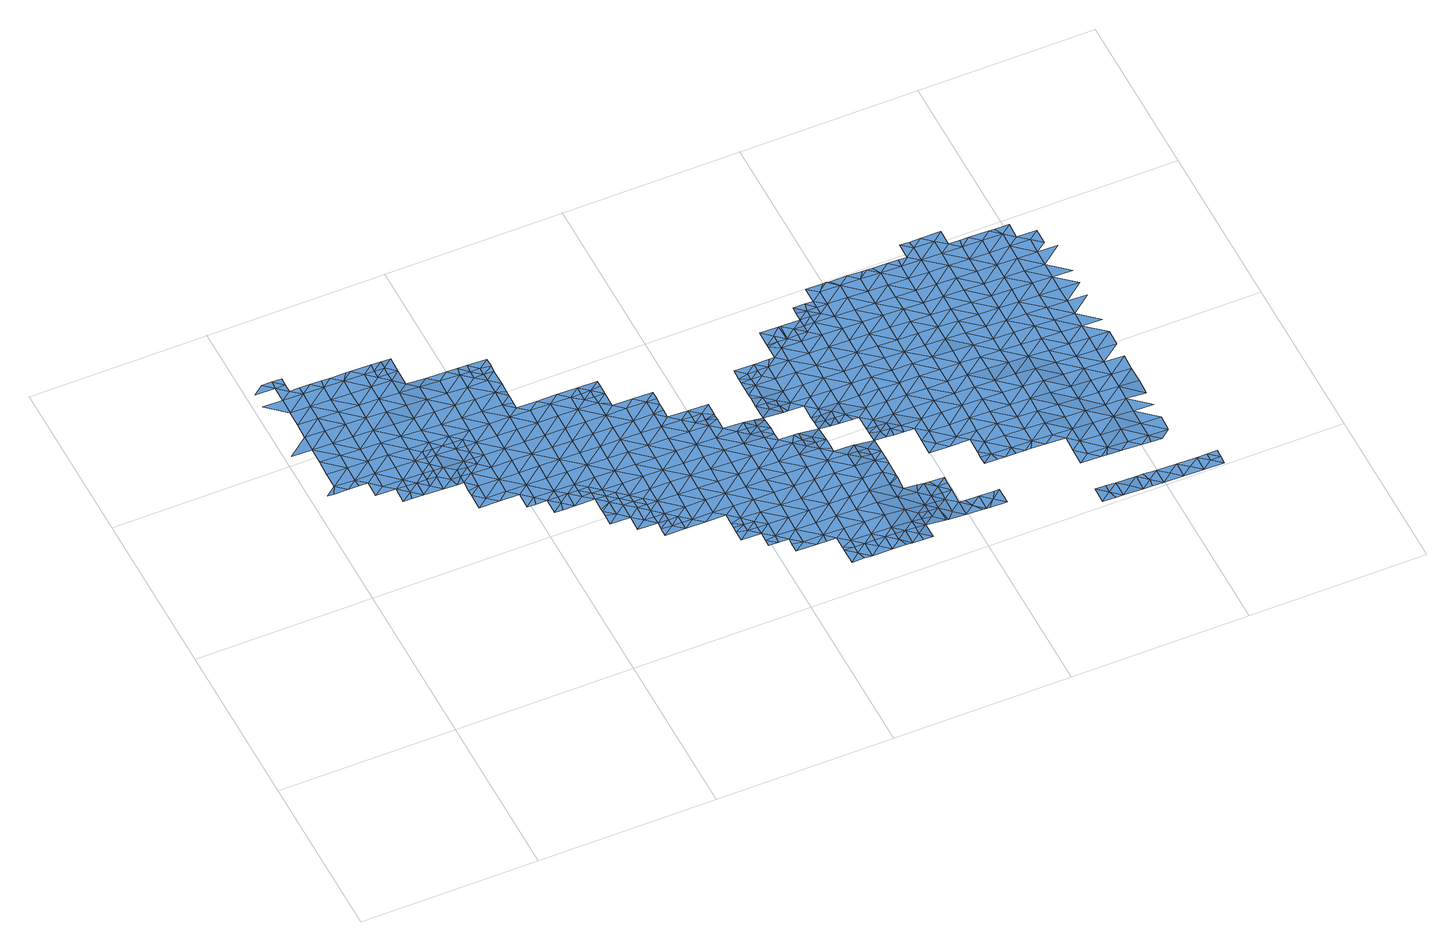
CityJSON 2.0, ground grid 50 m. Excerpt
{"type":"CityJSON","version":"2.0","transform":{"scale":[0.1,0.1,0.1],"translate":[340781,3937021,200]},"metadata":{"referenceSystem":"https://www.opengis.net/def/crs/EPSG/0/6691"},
"CityObjects":{
"waterbody1":{"type":"WaterBody","attributes":{"name":"5","class":"1140","function":"1","WaterBodyRiverFloodingRiskAttribute.description":"3","WaterBodyRiverFloodingRiskAttribute.rankOrg":"2","WaterBodyRiverFloodingRiskAttribute.adminType":"2","WaterBodyRiverFloodingRiskAttribute.scale":"L2"},"geometry":[{"type":"MultiSurface","lod":"1","boundaries":[[[0,1,2]],[[0,2,3]],[[0,4,5]],[[0,3,6]],[[7,8,9]],[[5,4,10]],[[11,6,3]],[[0,6,4]],[[10,12,9]],[[11,13,6]],[[10,4,12]],[[9,14,7]],[[15,16,17]],[[6,18,4]],[[9,12,19]],[[7,20,21]],[[13,22,23]],[[18,12,4]],[[6,13,24]],[[9,19,14]],[[25,26,27]],[[21,28,17]],[[23,22,29]],[[13,23,24]],[[18,6,24]],[[20,28,21]],[[7,14,20]],[[30,15,17]],[[31,25,27]],[[32,24,23]],[[19,12,33]],[[15,34,27]],[[28,30,17]],[[33,12,18]],[[32,23,29]],[[27,35,31]],[[34,35,27]],[[36,20,14]],[[15,30,34]],[[37,19,33]],[[32,38,24]],[[24,39,18]],[[14,19,36]],[[32,29,40]],[[41,31,35]],[[42,28,20]],[[43,33,18]],[[19,37,36]],[[44,34,30]],[[40,45,32]],[[39,24,38]],[[20,36,42]],[[42,46,28]],[[28,47,30]],[[48,44,30]],[[43,49,33]],[[46,47,28]],[[18,39,43]],[[32,50,38]],[[37,33,49]],[[37,51,36]],[[47,48,30]],[[52,50,32]],[[32,45,52]],[[51,42,36]],[[38,50,39]],[[45,53,52]],[[51,37,49]],[[54,46,42]],[[39,55,43]],[[50,55,39]],[[56,48,47]],[[53,57,52]],[[58,49,43]],[[59,47,46]],[[55,58,43]],[[42,51,54]],[[57,60,52]],[[52,60,50]],[[53,61,57]],[[62,59,46]],[[62,46,54]],[[56,47,63]],[[58,64,49]],[[49,65,51]],[[59,63,47]],[[66,67,50]],[[50,60,66]],[[64,65,49]],[[55,50,67]],[[68,69,70]],[[54,51,71]],[[59,72,63]],[[69,73,74]],[[58,55,75]],[[68,73,69]],[[55,67,75]],[[71,51,65]],[[74,73,76]],[[77,75,67]],[[62,78,59]],[[75,79,58]],[[58,80,64]],[[68,70,81]],[[62,54,78]],[[82,72,59]],[[79,80,58]],[[78,54,71]],[[64,80,65]],[[83,76,73]],[[84,76,83]],[[77,85,75]],[[86,84,87]],[[87,84,83]],[[80,88,65]],[[82,59,89]],[[59,78,89]],[[68,81,90]],[[91,79,75]],[[71,65,88]],[[73,68,92]],[[93,87,83]],[[94,78,71]],[[83,73,92]],[[68,90,92]],[[78,95,89]],[[75,85,91]],[[96,94,71]],[[97,93,83]],[[98,82,89]],[[81,99,90]],[[100,80,79]],[[71,88,96]],[[91,85,101]],[[95,102,89]],[[103,100,79]],[[102,98,89]],[[78,94,95]],[[103,79,91]],[[83,92,97]],[[80,104,88]],[[101,105,91]],[[106,107,108]],[[97,109,93]],[[110,109,111]],[[99,108,107]],[[110,93,109]],[[112,95,94]],[[92,90,113]],[[90,99,113]],[[114,97,92]],[[105,115,91]],[[96,88,104]],[[91,115,103]],[[80,100,104]],[[113,99,107]],[[94,96,116]],[[117,107,106]],[[118,119,105]],[[118,111,119]],[[120,112,94]],[[111,109,119]],[[121,114,92]],[[121,92,113]],[[119,115,105]],[[122,96,104]],[[116,96,122]],[[103,123,100]],[[94,116,120]],[[124,119,109]],[[125,123,103]],[[125,103,115]],[[100,123,104]],[[109,97,124]],[[113,107,126]],[[122,127,116]],[[107,117,126]],[[128,121,113]],[[129,122,104]],[[97,114,124]],[[130,115,119]],[[126,131,113]],[[124,132,119]],[[123,129,104]],[[117,133,126]],[[131,128,113]],[[134,114,121]],[[133,135,126]],[[125,115,130]],[[119,132,130]],[[127,122,136]],[[125,137,123]],[[122,129,136]],[[134,121,128]],[[124,114,134]],[[138,131,126]],[[139,137,125]],[[140,126,135]],[[139,125,130]],[[141,129,123]],[[142,143,124]],[[144,128,131]],[[142,124,134]],[[145,127,136]],[[132,124,143]],[[140,135,146]],[[138,126,140]],[[123,137,141]],[[130,132,147]],[[136,129,148]],[[146,149,140]],[[134,128,144]],[[139,130,147]],[[131,138,144]],[[148,129,141]],[[132,143,147]],[[144,150,134]],[[145,136,148]],[[151,152,153]],[[154,138,140]],[[155,156,139]],[[157,143,142]],[[152,158,149]],[[155,139,147]],[[137,156,141]],[[142,134,159]],[[137,139,156]],[[160,148,141]],[[154,144,138]],[[152,151,158]],[[140,149,161]],[[145,148,162]],[[159,157,142]],[[134,150,159]],[[163,160,141]],[[164,162,148]],[[149,158,161]],[[156,163,141]],[[151,165,158]],[[154,140,161]],[[160,164,148]],[[147,143,157]],[[155,147,166]],[[167,166,147]],[[168,169,170]],[[165,171,158]],[[162,164,172]],[[155,166,173]],[[170,174,165]],[[167,147,157]],[[156,155,175]],[[144,154,176]],[[150,144,177]],[[175,155,173]],[[178,160,163]],[[171,179,158]],[[170,169,174]],[[174,171,165]],[[180,156,175]],[[144,176,177]],[[161,158,179]],[[163,156,181]],[[181,156,180]],[[159,150,182]],[[159,183,157]],[[169,184,174]],[[154,161,179]],[[182,183,159]],[[185,176,154]],[[186,187,188]],[[150,177,182]],[[186,189,187]],[[190,167,157]],[[191,163,181]],[[178,163,191]],[[189,192,187]],[[166,167,193]],[[184,194,174]],[[195,185,154]],[[195,154,179]],[[196,197,184]],[[196,188,197]],[[188,187,197]],[[192,198,187]],[[197,194,184]],[[190,157,183]],[[171,174,199]],[[177,176,200]],[[193,167,190]],[[179,171,199]],[[200,176,185]],[[174,194,199]],[[201,202,203]],[[204,183,182]],[[179,205,195]],[[182,177,206]],[[198,201,203]],[[197,187,207]],[[187,198,207]],[[206,204,182]],[[204,190,183]],[[208,179,199]],[[209,193,190]],[[202,210,203]],[[177,200,206]],[[197,211,194]],[[195,212,185]],[[198,203,207]],[[205,212,195]],[[213,197,207]],[[214,199,194]],[[179,208,205]],[[185,215,200]],[[204,216,190]],[[211,197,213]],[[211,214,194]],[[217,207,203]],[[212,215,185]],[[218,206,200]],[[209,190,216]],[[203,210,219]],[[208,199,214]],[[207,217,213]],[[208,220,205]],[[217,203,219]],[[216,221,209]],[[218,200,215]],[[222,211,213]],[[204,206,218]],[[220,208,214]],[[210,223,219]],[[216,204,224]],[[220,225,205]],[[218,226,204]],[[227,222,213]],[[222,214,211]],[[212,205,225]],[[227,213,217]],[[228,221,216]],[[228,216,224]],[[224,204,226]],[[229,230,231]],[[232,233,212]],[[233,218,215]],[[234,219,223]],[[222,235,214]],[[214,236,220]],[[212,225,232]],[[223,231,237]],[[215,212,233]],[[237,231,230]],[[238,224,226]],[[239,226,218]],[[235,236,214]],[[236,225,220]],[[217,219,240]],[[234,223,237]],[[241,239,218]],[[242,243,244]],[[233,241,218]],[[245,238,226]],[[230,246,237]],[[240,219,234]],[[227,217,240]],[[247,245,226]],[[247,226,239]],[[244,248,249]],[[243,248,244]],[[250,232,225]],[[222,227,251]],[[248,252,249]],[[252,246,253]],[[254,235,222]],[[255,225,236]],[[253,249,252]],[[227,240,251]],[[256,248,243]],[[257,258,237]],[[258,240,234]],[[241,259,239]],[[237,246,257]],[[234,237,258]],[[225,255,250]],[[222,251,260]],[[246,252,257]],[[233,232,261]],[[233,262,241]],[[263,251,240]],[[264,248,256]],[[265,266,256]],[[222,260,254]],[[248,267,252]],[[265,268,266]],[[258,269,240]],[[232,250,261]],[[270,266,268]],[[236,235,271]],[[264,267,248]],[[267,257,252]],[[255,236,271]],[[272,250,255]],[[241,262,259]],[[235,254,271]],[[264,256,266]],[[233,261,262]],[[273,261,250]],[[263,240,269]],[[260,251,263]],[[257,274,258]],[[275,254,260]],[[276,273,250]],[[255,271,272]],[[270,277,266]],[[278,269,258]],[[274,257,267]],[[279,280,261]],[[279,261,273]],[[281,260,263]],[[282,259,262]],[[276,250,272]],[[262,261,280]],[[264,266,277]],[[275,260,281]],[[283,277,270]],[[271,254,275]],[[284,282,262]],[[258,274,278]],[[262,280,284]],[[278,285,269]],[[269,286,263]],[[271,287,272]],[[288,289,264]],[[276,290,273]],[[288,264,277]],[[272,291,276]],[[267,289,274]],[[267,264,289]],[[271,275,292]],[[291,293,276]],[[277,283,294]],[[293,290,276]],[[287,271,292]],[[295,278,274]],[[272,287,291]],[[269,285,286]],[[281,296,275]],[[281,263,296]],[[297,298,299]],[[300,288,277]],[[301,292,275]],[[302,274,289]],[[303,277,294]],[[263,286,296]],[[294,297,304]],[[305,291,287]],[[297,299,304]],[[285,278,295]],[[304,303,294]],[[306,289,288]],[[274,302,295]],[[287,292,307]],[[308,307,292]],[[275,296,301]],[[299,309,304]],[[300,277,303]],[[287,310,305]],[[286,285,311]],[[289,306,302]],[[308,292,301]],[[287,307,310]],[[285,295,311]],[[286,312,296]],[[306,288,300]],[[305,310,313]],[[314,312,286]],[[315,304,309]],[[304,316,303]],[[296,312,301]],[[302,317,295]],[[286,311,314]],[[315,316,304]],[[318,308,301]],[[316,300,303]],[[319,311,295]],[[302,306,320]],[[321,318,301]],[[315,309,322]],[[307,308,323]],[[317,319,295]],[[319,314,311]],[[324,323,308]],[[325,306,300]],[[324,308,318]],[[302,320,317]],[[321,301,312]],[[322,326,315]],[[327,300,316]],[[328,320,306]],[[329,312,314]],[[330,318,321]],[[325,300,327]],[[326,331,315]],[[332,314,319]],[[315,333,316]],[[321,312,334]],[[320,335,317]],[[321,336,330]],[[312,329,334]],[[337,331,326]],[[336,321,334]],[[306,325,328]],[[336,338,330]],[[314,332,329]],[[327,316,333]],[[335,320,328]],[[339,332,319]],[[315,331,333]],[[340,325,327]],[[319,317,339]],[[341,329,332]],[[337,342,331]],[[317,335,339]],[[334,329,343]],[[327,333,344]],[[325,345,328]],[[346,341,332]],[[339,346,332]],[[341,347,329]],[[347,343,329]],[[340,345,325]],[[327,344,340]],[[348,344,333]],[[331,342,349]],[[335,328,345]],[[350,339,335]],[[343,347,351]],[[352,349,342]],[[333,331,348]],[[353,341,346]],[[331,349,348]],[[344,354,340]],[[346,339,355]],[[348,354,344]],[[335,345,350]],[[350,356,339]],[[357,353,346]],[[352,358,349]],[[359,346,355]],[[357,346,359]],[[354,360,340]],[[355,339,356]],[[361,349,358]],[[360,362,340]],[[348,349,363]],[[363,349,361]],[[345,340,362]],[[345,364,350]],[[365,356,350]],[[366,354,348]],[[367,355,356]],[[364,365,350]],[[368,360,354]],[[369,367,356]],[[348,363,366]],[[356,365,369]],[[345,362,364]],[[370,368,354]],[[366,363,371]],[[372,373,360]],[[372,360,368]],[[370,354,366]],[[362,360,373]],[[374,365,364]],[[375,364,362]],[[371,376,366]],[[375,362,373]],[[370,377,368]],[[378,370,366]],[[379,374,364]],[[380,378,366]],[[366,376,380]],[[381,364,375]],[[364,381,379]],[[382,370,378]],[[377,370,382]],[[378,383,382]],[[383,378,384]],[[385,382,383]],[[386,385,383]],[[383,384,387]],[[387,388,383]],[[388,386,383]]]}]},
"waterbody2":{"type":"WaterBody","attributes":{"name":"5","class":"1140","function":"1","WaterBodyRiverFloodingRiskAttribute.description":"3","WaterBodyRiverFloodingRiskAttribute.rankOrg":"1","WaterBodyRiverFloodingRiskAttribute.adminType":"2","WaterBodyRiverFloodingRiskAttribute.scale":"L2"},"geometry":[{"type":"MultiSurface","lod":"1","boundaries":[[[40,389,45]],[[40,29,389]],[[53,390,61]],[[61,391,392]],[[393,394,392]],[[77,66,394]],[[29,395,389]],[[67,66,77]],[[101,85,396]],[[393,110,111]],[[397,391,61]],[[85,394,396]],[[77,394,85]],[[398,397,390]],[[399,398,389]],[[395,399,389]],[[393,86,87]],[[61,390,397]],[[389,398,45]],[[66,60,394]],[[60,392,394]],[[394,393,396]],[[84,86,391]],[[57,392,60]],[[57,61,392]],[[53,45,390]],[[400,391,397]],[[392,86,393]],[[392,391,86]],[[84,391,400]],[[76,84,400]],[[87,93,393]],[[398,390,45]],[[93,110,393]],[[396,105,101]],[[396,118,105]],[[118,396,111]],[[111,396,393]]]}]},
"waterbody3":{"type":"WaterBody","attributes":{"name":"5","class":"1140","function":"1","WaterBodyRiverFloodingRiskAttribute.description":"3","WaterBodyRiverFloodingRiskAttribute.rankOrg":"3","WaterBodyRiverFloodingRiskAttribute.adminType":"2","WaterBodyRiverFloodingRiskAttribute.scale":"L2"},"geometry":[{"type":"MultiSurface","lod":"1","boundaries":[[[401,102,402]],[[112,120,402]],[[112,402,95]],[[402,120,403]],[[102,95,402]],[[98,102,401]],[[401,402,403]]]}]},
"waterbody4":{"type":"WaterBody","attributes":{"name":"5","class":"1140","function":"1","WaterBodyRiverFloodingRiskAttribute.description":"3","WaterBodyRiverFloodingRiskAttribute.rankOrg":"1","WaterBodyRiverFloodingRiskAttribute.adminType":"2","WaterBodyRiverFloodingRiskAttribute.scale":"L2"},"geometry":[{"type":"MultiSurface","lod":"1","boundaries":[[[153,152,404]],[[405,406,407]],[[146,135,404]],[[408,407,406]],[[117,408,406]],[[133,117,406]],[[135,405,404]],[[405,135,406]],[[135,133,406]],[[152,149,146]],[[152,146,404]],[[153,404,405]]]}]},
"waterbody5":{"type":"WaterBody","attributes":{"name":"5","class":"1140","function":"1","WaterBodyRiverFloodingRiskAttribute.description":"3","WaterBodyRiverFloodingRiskAttribute.rankOrg":"1","WaterBodyRiverFloodingRiskAttribute.adminType":"2","WaterBodyRiverFloodingRiskAttribute.scale":"L2"},"geometry":[{"type":"MultiSurface","lod":"1","boundaries":[[[409,153,410]],[[409,410,411]],[[412,188,413]],[[188,412,186]],[[189,186,412]],[[414,189,412]],[[415,168,409]],[[415,409,411]],[[416,415,411]],[[417,415,416]],[[417,418,415]],[[418,413,168]],[[169,168,413]],[[196,184,169]],[[413,188,196]],[[418,414,412]],[[418,412,413]],[[196,169,413]],[[170,165,151]],[[168,170,409]],[[418,168,415]],[[170,151,409]],[[151,153,409]]]}]},
"waterbody6":{"type":"WaterBody","attributes":{"name":"5","class":"1140","function":"1","WaterBodyRiverFloodingRiskAttribute.description":"3","WaterBodyRiverFloodingRiskAttribute.rankOrg":"3","WaterBodyRiverFloodingRiskAttribute.adminType":"2","WaterBodyRiverFloodingRiskAttribute.scale":"L2"},"geometry":[{"type":"MultiSurface","lod":"1","boundaries":[[[419,172,420]],[[178,164,160]],[[178,421,420]],[[421,178,191]],[[164,178,420]],[[419,420,421]],[[172,164,420]]]}]},
"waterbody7":{"type":"WaterBody","attributes":{"name":"5","class":"1140","function":"1","WaterBodyRiverFloodingRiskAttribute.description":"3","WaterBodyRiverFloodingRiskAttribute.rankOrg":"1","WaterBodyRiverFloodingRiskAttribute.adminType":"2","WaterBodyRiverFloodingRiskAttribute.scale":"L2"},"geometry":[{"type":"MultiSurface","lod":"1","boundaries":[[[422,202,423]],[[423,424,422]],[[192,424,423]],[[189,424,192]],[[202,201,423]],[[201,198,423]],[[192,423,198]]]}]},
"waterbody8":{"type":"WaterBody","attributes":{"name":"5","class":"1140","function":"1","WaterBodyRiverFloodingRiskAttribute.description":"3","WaterBodyRiverFloodingRiskAttribute.rankOrg":"1","WaterBodyRiverFloodingRiskAttribute.adminType":"2","WaterBodyRiverFloodingRiskAttribute.scale":"L2"},"geometry":[{"type":"MultiSurface","lod":"1","boundaries":[[[246,230,425]],[[426,230,229]],[[230,426,425]],[[427,425,426]],[[249,425,427]],[[425,249,253]],[[425,253,246]]]}]},
"waterbody9":{"type":"WaterBody","attributes":{"name":"5","class":"1140","function":"1","WaterBodyRiverFloodingRiskAttribute.description":"3","WaterBodyRiverFloodingRiskAttribute.rankOrg":"3","WaterBodyRiverFloodingRiskAttribute.adminType":"2","WaterBodyRiverFloodingRiskAttribute.scale":"L2"},"geometry":[{"type":"MultiSurface","lod":"1","boundaries":[[[228,428,221]],[[228,224,428]],[[428,429,221]],[[430,429,428]],[[245,430,428]],[[238,245,428]],[[428,224,238]]]}]},
"waterbody10":{"type":"WaterBody","attributes":{"name":"5","class":"1140","function":"1","WaterBodyRiverFloodingRiskAttribute.description":"3","WaterBodyRiverFloodingRiskAttribute.rankOrg":"3","WaterBodyRiverFloodingRiskAttribute.adminType":"2","WaterBodyRiverFloodingRiskAttribute.scale":"L2"},"geometry":[{"type":"MultiSurface","lod":"1","boundaries":[[[290,431,432]],[[431,290,293]],[[291,431,293]],[[433,305,313]],[[305,431,291]],[[305,433,431]],[[432,431,433]]]}]},
"waterbody11":{"type":"WaterBody","attributes":{"name":"5","class":"1140","function":"1","WaterBodyRiverFloodingRiskAttribute.description":"3","WaterBodyRiverFloodingRiskAttribute.rankOrg":"1","WaterBodyRiverFloodingRiskAttribute.adminType":"2","WaterBodyRiverFloodingRiskAttribute.scale":"L2"},"geometry":[{"type":"MultiSurface","lod":"1","boundaries":[[[434,435,436]],[[434,437,435]],[[438,439,440]],[[439,438,441]],[[442,443,444]],[[444,358,442]],[[358,352,442]],[[443,442,441]],[[441,342,439]],[[439,326,440]],[[437,309,435]],[[298,436,435]],[[445,326,322]],[[322,309,445]],[[309,437,445]],[[440,445,437]],[[440,326,445]],[[337,439,342]],[[337,326,439]],[[309,299,435]],[[299,298,435]],[[352,342,442]],[[442,342,441]]]}]},
"waterbody12":{"type":"WaterBody","attributes":{"name":"5","class":"1140","function":"1","WaterBodyRiverFloodingRiskAttribute.description":"3","WaterBodyRiverFloodingRiskAttribute.rankOrg":"3","WaterBodyRiverFloodingRiskAttribute.adminType":"2","WaterBodyRiverFloodingRiskAttribute.scale":"L2"},"geometry":[{"type":"MultiSurface","lod":"1","boundaries":[[[446,323,324]],[[324,318,446]],[[446,318,330]],[[330,338,446]],[[447,448,449]],[[447,449,446]],[[449,323,446]],[[338,447,446]]]}]},
"waterbody13":{"type":"WaterBody","attributes":{"name":"5","class":"1140","function":"1","WaterBodyRiverFloodingRiskAttribute.description":"3","WaterBodyRiverFloodingRiskAttribute.rankOrg":"2","WaterBodyRiverFloodingRiskAttribute.adminType":"2","WaterBodyRiverFloodingRiskAttribute.scale":"L2"},"geometry":[{"type":"MultiSurface","lod":"1","boundaries":[[[450,451,452]],[[453,450,452]],[[451,450,454]],[[454,455,456]],[[454,450,455]],[[457,456,455]],[[453,458,450]],[[459,460,461]],[[462,457,455]],[[463,455,450]],[[463,450,458]],[[464,462,455]],[[460,459,465]],[[458,460,465]],[[463,458,465]],[[459,466,465]],[[467,455,463]],[[464,455,467]],[[468,469,464]],[[470,471,466]],[[472,465,466]],[[469,468,473]],[[468,464,467]],[[470,474,471]],[[475,467,463]],[[463,465,476]],[[472,466,471]],[[474,477,471]],[[476,475,463]],[[473,468,478]],[[465,472,476]],[[479,468,467]],[[480,481,477]],[[482,481,483]],[[478,468,484]],[[480,483,481]],[[471,477,485]],[[467,475,479]],[[472,471,486]],[[484,468,479]],[[472,487,476]],[[477,481,485]],[[482,488,481]],[[471,485,486]],[[489,490,484]],[[489,484,479]],[[488,491,481]],[[475,476,487]],[[481,491,485]],[[492,493,494]],[[494,493,488]],[[472,486,487]],[[475,495,479]],[[496,490,497]],[[497,490,489]],[[498,489,479]],[[495,475,487]],[[491,499,485]],[[485,500,486]],[[488,493,491]],[[489,501,497]],[[492,502,493]],[[498,479,495]],[[503,504,505]],[[487,486,500]],[[506,491,493]],[[489,507,501]],[[485,499,500]],[[487,508,495]],[[509,493,502]],[[489,498,507]],[[502,504,510]],[[504,503,510]],[[508,487,500]],[[509,502,510]],[[508,511,495]],[[495,512,498]],[[513,501,507]],[[503,514,510]],[[506,493,509]],[[515,507,498]],[[499,491,516]],[[517,518,519]],[[507,520,513]],[[521,509,510]],[[512,495,511]],[[512,515,498]],[[491,506,516]],[[518,522,519]],[[521,510,514]],[[500,499,523]],[[514,517,524]],[[515,520,507]],[[517,519,524]],[[523,499,516]],[[525,511,508]],[[521,526,509]],[[509,527,506]],[[521,514,524]],[[508,500,528]],[[525,512,511]],[[529,519,522]],[[500,523,528]],[[515,530,520]],[[506,531,516]],[[524,519,529]],[[532,520,530]],[[532,533,534]],[[527,531,506]],[[535,521,524]],[[509,526,527]],[[508,528,525]],[[533,532,530]],[[536,535,524]],[[523,516,531]],[[537,526,521]],[[522,538,529]],[[524,529,536]],[[531,539,523]],[[512,525,540]],[[515,512,541]],[[535,537,521]],[[528,523,539]],[[541,512,540]],[[526,537,527]],[[542,543,544]],[[530,515,541]],[[545,543,546]],[[545,544,543]],[[528,547,525]],[[533,530,548]],[[541,549,530]],[[550,538,546]],[[538,551,529]],[[552,536,529]],[[530,549,548]],[[550,546,543]],[[537,553,527]],[[527,554,531]],[[528,539,547]],[[547,555,525]],[[525,556,540]],[[551,552,529]],[[557,543,542]],[[553,554,527]],[[550,551,538]],[[555,556,525]],[[536,558,535]],[[531,559,539]],[[560,550,543]],[[558,537,535]],[[561,548,562]],[[548,549,562]],[[563,561,562]],[[564,565,563]],[[541,566,549]],[[539,567,547]],[[541,540,566]],[[543,557,560]],[[568,553,537]],[[564,563,562]],[[559,531,554]],[[559,567,539]],[[536,552,558]],[[569,560,557]],[[550,570,551]],[[547,567,555]],[[558,568,537]],[[540,556,566]],[[566,571,549]],[[572,570,550]],[[549,573,562]],[[564,574,565]],[[572,550,560]],[[555,575,556]],[[576,564,562]],[[567,575,555]],[[569,577,560]],[[552,551,570]],[[554,553,578]],[[579,558,552]],[[573,549,571]],[[580,566,556]],[[553,568,578]],[[575,581,556]],[[582,572,560]],[[576,583,564]],[[574,564,583]],[[584,579,552]],[[559,554,585]],[[586,567,559]],[[582,560,577]],[[580,571,566]],[[585,554,578]],[[552,570,584]],[[558,587,568]],[[562,573,576]],[[588,570,572]],[[589,582,577]],[[583,576,590]],[[556,581,580]],[[568,591,578]],[[559,585,586]],[[580,592,571]],[[593,584,570]],[[587,558,579]],[[572,582,588]],[[573,571,592]],[[588,593,570]],[[594,576,573]],[[595,567,586]],[[589,596,582]],[[575,567,597]],[[575,598,581]],[[599,579,584]],[[600,586,585]],[[590,576,601]],[[568,587,591]],[[593,599,584]],[[567,595,597]],[[585,578,600]],[[581,602,580]],[[573,592,594]],[[596,603,582]],[[604,587,579]],[[578,591,600]],[[575,597,598]],[[605,576,594]],[[586,606,595]],[[601,576,605]],[[607,591,587]],[[604,579,599]],[[602,581,598]],[[592,580,602]],[[588,582,608]],[[588,609,593]],[[610,597,595]],[[586,600,611]],[[612,603,596]],[[602,613,592]],[[605,614,601]],[[592,615,594]],[[582,603,608]],[[606,586,611]],[[607,587,604]],[[607,616,591]],[[591,617,600]],[[609,588,608]],[[594,618,605]],[[610,595,606]],[[598,597,610]],[[619,602,598]],[[599,593,620]],[[599,621,604]],[[622,623,624]],[[592,613,615]],[[600,625,611]],[[614,605,626]],[[612,627,603]],[[621,607,604]],[[624,628,622]],[[617,591,616]],[[617,625,600]],[[593,609,620]],[[611,625,606]],[[619,598,610]],[[612,622,628]],[[624,623,629]],[[602,630,613]],[[594,615,618]],[[619,630,602]],[[608,603,627]],[[626,605,618]],[[599,620,621]],[[631,616,607]],[[627,632,608]],[[633,615,613]],[[621,634,607]],[[626,618,635]],[[612,628,627]],[[625,636,606]],[[630,633,613]],[[609,608,632]],[[637,620,609]],[[624,638,628]],[[634,631,607]],[[638,624,629]],[[616,631,617]],[[615,639,618]],[[610,606,640]],[[641,638,629]],[[637,609,632]],[[640,606,636]],[[628,642,627]],[[635,618,643]],[[637,644,620]],[[645,630,619]],[[631,646,617]],[[619,610,647]],[[648,642,628]],[[615,633,639]],[[625,617,646]],[[649,636,625]],[[647,610,640]],[[628,638,648]],[[621,620,650]],[[621,651,634]],[[646,649,625]],[[652,618,639]],[[643,618,652]],[[630,653,633]],[[638,641,654]],[[650,620,644]],[[632,655,637]],[[645,619,647]],[[645,653,630]],[[632,627,655]],[[634,656,631]],[[633,657,639]],[[627,642,655]],[[643,652,658]],[[640,636,659]],[[621,650,651]],[[638,660,648]],[[631,656,646]],[[636,649,659]],[[661,660,638]],[[638,654,661]],[[644,637,662]],[[639,663,652]],[[664,650,644]],[[656,634,651]],[[665,642,648]],[[662,637,655]],[[647,640,666]],[[667,645,647]],[[657,633,653]],[[668,649,646]],[[662,664,644]],[[658,652,669]],[[640,659,666]],[[666,667,647]],[[660,665,648]],[[654,670,661]],[[646,656,671]],[[639,657,663]],[[655,642,665]],[[669,652,663]],[[645,672,653]],[[651,650,673]],[[668,674,649]],[[675,672,645]],[[646,671,668]],[[676,666,659]],[[650,664,673]],[[673,677,651]],[[659,649,674]],[[645,667,675]],[[670,678,661]],[[662,655,679]],[[656,651,677]],[[679,655,665]],[[680,669,663]],[[681,664,662]],[[682,669,680]],[[683,671,656]],[[680,684,682]],[[660,661,678]],[[657,653,685]],[[686,681,662]],[[687,678,670]],[[660,688,665]],[[686,662,679]],[[667,666,676]],[[689,656,677]],[[663,657,685]],[[659,674,676]],[[664,690,673]],[[667,691,675]],[[653,672,685]],[[671,692,668]],[[690,677,673]],[[693,679,665]],[[660,678,688]],[[688,694,665]],[[656,689,683]],[[691,667,676]],[[684,680,695]],[[675,696,672]],[[687,697,678]],[[698,663,685]],[[680,663,699]],[[692,671,683]],[[700,686,679]],[[674,668,692]],[[664,681,690]],[[699,663,698]],[[701,676,674]],[[690,702,677]],[[696,675,691]],[[672,703,685]],[[704,688,678]],[[693,665,694]],[[693,700,679]],[[695,680,699]],[[689,677,702]],[[705,681,686]],[[704,678,697]],[[706,674,692]],[[685,707,698]],[[672,696,703]],[[703,707,685]],[[683,689,708]],[[701,674,706]],[[709,695,699]],[[710,696,691]],[[689,702,708]],[[708,711,683]],[[699,698,712]],[[691,676,713]],[[694,688,714]],[[705,686,700]],[[707,715,698]],[[690,681,705]],[[692,683,711]],[[712,709,699]],[[713,676,701]],[[690,716,702]],[[688,704,714]],[[692,717,706]],[[718,703,696]],[[711,717,692]],[[693,694,719]],[[712,698,715]],[[720,700,693]],[[710,691,713]],[[710,718,696]],[[690,705,716]],[[702,721,708]],[[717,722,706]],[[723,712,715]],[[724,705,700]],[[701,706,722]],[[725,702,716]],[[707,703,718]],[[720,726,700]],[[727,715,707]],[[722,728,701]],[[726,724,700]],[[721,729,708]],[[730,716,705]],[[731,710,713]],[[702,725,721]],[[732,727,707]],[[711,708,729]],[[723,715,733]],[[713,701,731]],[[727,733,715]],[[707,718,732]],[[724,730,705]],[[717,711,729]],[[717,734,722]],[[701,728,731]],[[731,735,710]],[[736,721,725]],[[735,737,710]],[[725,716,738]],[[717,729,734]],[[718,710,737]],[[718,739,732]],[[738,736,725]],[[736,729,721]],[[728,722,740]],[[741,733,727]],[[742,731,728]],[[743,727,732]],[[722,734,740]],[[742,735,731]],[[729,744,734]],[[739,743,732]],[[718,737,739]],[[728,740,745]],[[746,740,734]],[[727,743,741]],[[728,745,742]],[[735,747,737]],[[742,747,735]],[[741,743,748]],[[737,749,739]],[[740,750,745]],[[751,743,739]],[[750,742,745]],[[752,748,743]],[[753,751,739]],[[737,747,749]],[[754,747,742]],[[752,743,751]],[[753,739,749]],[[747,755,749]],[[756,751,753]],[[753,749,757]],[[753,757,756]]]}]},
"waterbody14":{"type":"WaterBody","attributes":{"name":"5","class":"1140","function":"1","WaterBodyRiverFloodingRiskAttribute.description":"3","WaterBodyRiverFloodingRiskAttribute.rankOrg":"3","WaterBodyRiverFloodingRiskAttribute.adminType":"2","WaterBodyRiverFloodingRiskAttribute.scale":"L2"},"geometry":[{"type":"MultiSurface","lod":"1","boundaries":[[[458,453,460]],[[461,758,448]],[[460,758,461]],[[460,453,758]],[[453,452,758]],[[758,452,448]]]}]},
"waterbody15":{"type":"WaterBody","attributes":{"name":"5","class":"1140","function":"1","WaterBodyRiverFloodingRiskAttribute.description":"3","WaterBodyRiverFloodingRiskAttribute.rankOrg":"3","WaterBodyRiverFloodingRiskAttribute.adminType":"2","WaterBodyRiverFloodingRiskAttribute.scale":"L2"},"geometry":[{"type":"MultiSurface","lod":"1","boundaries":[[[353,357,759]],[[351,347,759]],[[347,353,759]],[[351,759,760]],[[760,759,357]],[[353,347,341]]]}]},
"waterbody16":{"type":"WaterBody","attributes":{"name":"5","class":"1140","function":"1","WaterBodyRiverFloodingRiskAttribute.description":"3","WaterBodyRiverFloodingRiskAttribute.rankOrg":"1","WaterBodyRiverFloodingRiskAttribute.adminType":"2","WaterBodyRiverFloodingRiskAttribute.scale":"L2"},"geometry":[{"type":"MultiSurface","lod":"1","boundaries":[[[469,473,761]],[[462,469,761]],[[469,462,464]],[[457,462,762]],[[762,761,763]],[[761,762,462]],[[761,473,763]]]}]},
"waterbody17":{"type":"WaterBody","attributes":{"name":"5","class":"1140","function":"1","WaterBodyRiverFloodingRiskAttribute.description":"3","WaterBodyRiverFloodingRiskAttribute.rankOrg":"3","WaterBodyRiverFloodingRiskAttribute.adminType":"2","WaterBodyRiverFloodingRiskAttribute.scale":"L2"},"geometry":[{"type":"MultiSurface","lod":"1","boundaries":[[[764,760,765]],[[474,764,765]],[[764,474,470]],[[765,480,477]],[[766,483,480]],[[765,477,474]],[[480,765,766]],[[760,766,765]]]}]},
"waterbody18":{"type":"WaterBody","attributes":{"name":"5","class":"1140","function":"1","WaterBodyRiverFloodingRiskAttribute.description":"3","WaterBodyRiverFloodingRiskAttribute.rankOrg":"3","WaterBodyRiverFloodingRiskAttribute.adminType":"2","WaterBodyRiverFloodingRiskAttribute.scale":"L2"},"geometry":[{"type":"MultiSurface","lod":"1","boundaries":[[[767,768,769]],[[374,379,768]],[[369,374,768]],[[768,767,369]],[[365,374,369]],[[769,768,379]],[[369,767,367]]]}]},
"waterbody19":{"type":"WaterBody","attributes":{"name":"5","class":"1140","function":"1","WaterBodyRiverFloodingRiskAttribute.description":"3","WaterBodyRiverFloodingRiskAttribute.rankOrg":"1","WaterBodyRiverFloodingRiskAttribute.adminType":"2","WaterBodyRiverFloodingRiskAttribute.scale":"L2"},"geometry":[{"type":"MultiSurface","lod":"1","boundaries":[[[770,771,772]],[[378,380,773]],[[371,361,774]],[[363,361,371]],[[384,378,773]],[[774,358,775]],[[376,774,775]],[[774,376,371]],[[776,771,376]],[[376,771,773]],[[773,771,770]],[[770,387,773]],[[771,776,772]],[[776,376,775]],[[380,376,773]],[[387,384,773]],[[361,358,774]]]}]},
"waterbody20":{"type":"WaterBody","attributes":{"name":"5","class":"1140","function":"1","WaterBodyRiverFloodingRiskAttribute.description":"3","WaterBodyRiverFloodingRiskAttribute.rankOrg":"3","WaterBodyRiverFloodingRiskAttribute.adminType":"2","WaterBodyRiverFloodingRiskAttribute.scale":"L2"},"geometry":[{"type":"MultiSurface","lod":"1","boundaries":[[[504,502,777]],[[778,492,494]],[[505,504,779]],[[779,777,769]],[[504,777,779]],[[492,778,777]],[[492,777,502]],[[778,769,777]]]}]},
"waterbody21":{"type":"WaterBody","attributes":{"name":"5","class":"1140","function":"1","WaterBodyRiverFloodingRiskAttribute.description":"3","WaterBodyRiverFloodingRiskAttribute.rankOrg":"2","WaterBodyRiverFloodingRiskAttribute.adminType":"2","WaterBodyRiverFloodingRiskAttribute.scale":"L2"},"geometry":[{"type":"MultiSurface","lod":"1","boundaries":[[[780,781,782]],[[772,783,784]],[[780,785,786]],[[785,780,787]],[[782,787,780]],[[782,784,787]],[[780,788,781]],[[770,772,784]],[[770,784,789]],[[786,788,780]],[[784,783,787]],[[789,784,782]]]}]},
"waterbody22":{"type":"WaterBody","attributes":{"name":"5","class":"1140","function":"1","WaterBodyRiverFloodingRiskAttribute.description":"3","WaterBodyRiverFloodingRiskAttribute.rankOrg":"1","WaterBodyRiverFloodingRiskAttribute.adminType":"2","WaterBodyRiverFloodingRiskAttribute.scale":"L2"},"geometry":[{"type":"MultiSurface","lod":"1","boundaries":[[[790,501,791]],[[501,790,792]],[[790,793,792]],[[793,496,792]],[[501,513,794]],[[513,520,794]],[[497,792,496]],[[497,501,792]],[[501,794,791]],[[791,794,534]],[[532,534,794]],[[520,532,794]]]}]},
"waterbody23":{"type":"WaterBody","attributes":{"name":"5","class":"1140","function":"1","WaterBodyRiverFloodingRiskAttribute.description":"3","WaterBodyRiverFloodingRiskAttribute.rankOrg":"1","WaterBodyRiverFloodingRiskAttribute.adminType":"2","WaterBodyRiverFloodingRiskAttribute.scale":"L2"},"geometry":[{"type":"MultiSurface","lod":"1","boundaries":[[[795,548,561]],[[796,561,563]],[[533,795,534]],[[533,548,795]],[[797,795,798]],[[795,796,798]],[[561,796,795]],[[534,795,797]]]}]},
"waterbody24":{"type":"WaterBody","attributes":{"name":"5","class":"1140","function":"1","WaterBodyRiverFloodingRiskAttribute.description":"3","WaterBodyRiverFloodingRiskAttribute.rankOrg":"1","WaterBodyRiverFloodingRiskAttribute.adminType":"2","WaterBodyRiverFloodingRiskAttribute.scale":"L2"},"geometry":[{"type":"MultiSurface","lod":"1","boundaries":[[[799,800,801]],[[800,799,802]],[[803,804,800]],[[802,803,800]],[[805,801,800]],[[800,804,805]]]}]},
"waterbody25":{"type":"WaterBody","attributes":{"name":"5","class":"1140","function":"1","WaterBodyRiverFloodingRiskAttribute.description":"3","WaterBodyRiverFloodingRiskAttribute.rankOrg":"2","WaterBodyRiverFloodingRiskAttribute.adminType":"2","WaterBodyRiverFloodingRiskAttribute.scale":"L2"},"geometry":[{"type":"MultiSurface","lod":"1","boundaries":[[[806,807,808]],[[801,805,806]],[[807,806,805]],[[806,808,801]]]}]},
"waterbody26":{"type":"WaterBody","attributes":{"name":"5","class":"1140","function":"1","WaterBodyRiverFloodingRiskAttribute.description":"3","WaterBodyRiverFloodingRiskAttribute.rankOrg":"1","WaterBodyRiverFloodingRiskAttribute.adminType":"2","WaterBodyRiverFloodingRiskAttribute.scale":"L2"},"geometry":[{"type":"MultiSurface","lod":"1","boundaries":[[[809,808,807]],[[810,809,811]],[[809,812,811]],[[813,811,812]],[[814,815,816]],[[807,817,809]],[[818,819,820]],[[819,818,816]],[[815,819,816]],[[821,814,822]],[[818,823,816]],[[816,823,814]],[[808,809,810]],[[824,813,821]],[[813,824,811]],[[823,824,822]],[[822,824,821]],[[812,821,813]],[[809,817,812]],[[823,822,814]]]}]}
},
"vertices":[
[57,852,47],[28,829,48],[44,829,47],[84,828,47],[114,897,47],[57,898,47],[113,851,46],[60,1037,48],[2,991,48],[59,990,48],[58,944,48],[114,828,46],[115,943,47],[141,827,46],[116,1036,48],[62,1175,49],[6,1176,49],[61,1129,48],[171,896,46],[116,989,47],[117,1082,48],[61,1083,48],[140,781,45],[169,803,45],[170,850,46],[35,1245,49],[6,1222,49],[63,1221,49],[118,1128,48],[197,780,45],[119,1174,48],[64,1245,49],[226,802,44],[171,942,46],[91,1198,48],[91,1221,49],[173,1035,47],[172,988,47],[226,849,45],[227,895,45],[225,779,44],[92,1244,49],[174,1081,47],[228,941,45],[119,1197,48],[254,779,43],[175,1127,47],[176,1173,47],[148,1197,48],[229,987,45],[283,848,43],[230,1034,46],[282,801,43],[282,778,43],[231,1080,46],[284,894,43],[180,1196,47],[311,801,42],[285,940,43],[232,1172,47],[311,824,42],[310,778,42],[231,1126,46],[204,1196,47],[286,986,43],[286,1032,45],[311,847,42],[312,870,42],[393,661,37],[365,684,38],[364,638,37],[287,1079,46],[249,1195,47],[394,707,38],[365,701,38],[341,893,41],[366,731,39],[340,870,41],[288,1125,46],[341,939,41],[342,985,41],[421,637,37],[261,1195,47],[395,753,38],[366,754,39],[368,869,40],[367,777,40],[395,776,38],[343,1031,43],[289,1171,46],[450,660,37],[397,892,39],[451,706,37],[423,776,38],[345,1124,45],[317,1148,46],[344,1078,44],[451,752,37],[318,1194,46],[478,636,37],[399,984,39],[397,869,39],[317,1171,46],[398,938,39],[400,1030,40],[425,868,38],[501,589,36],[506,612,36],[477,590,36],[452,798,37],[424,799,38],[424,822,38],[345,1147,45],[506,659,37],[508,751,37],[454,891,37],[373,1100,43],[533,589,36],[425,845,38],[453,845,37],[373,1147,45],[507,705,37],[401,1077,41],[456,983,38],[509,797,37],[455,937,38],[562,611,36],[429,1099,39],[564,704,37],[456,1029,38],[510,890,37],[563,658,36],[510,844,37],[562,588,36],[565,750,37],[590,588,36],[457,1076,38],[512,982,37],[620,657,36],[511,936,37],[619,610,36],[513,1028,36],[565,796,37],[566,843,37],[620,703,36],[486,1098,37],[618,587,36],[567,889,37],[514,1075,36],[647,587,36],[621,749,36],[674,540,36],[646,564,36],[646,541,36],[676,656,36],[568,935,37],[569,981,37],[623,842,36],[675,563,36],[622,795,36],[542,1051,36],[675,609,36],[517,1098,36],[570,1027,36],[542,1074,36],[703,540,36],[596,911,37],[624,888,36],[702,493,35],[730,493,35],[702,517,36],[731,562,35],[543,1097,36],[596,929,37],[730,516,35],[597,958,37],[677,702,36],[678,748,36],[570,1051,35],[732,608,36],[597,973,36],[598,1004,36],[679,794,36],[680,841,36],[758,492,35],[734,701,36],[757,423,35],[785,423,35],[758,446,35],[757,400,35],[680,887,36],[598,1050,35],[785,399,34],[653,910,36],[787,515,35],[733,655,36],[758,469,35],[786,469,35],[813,399,34],[788,561,35],[735,747,36],[813,376,34],[813,353,34],[841,375,34],[736,840,36],[790,654,36],[735,793,36],[842,422,34],[789,607,35],[709,909,36],[869,352,34],[844,514,35],[790,700,36],[843,468,35],[845,560,35],[791,746,36],[737,886,36],[899,421,34],[792,792,36],[898,374,34],[845,606,35],[766,908,36],[900,513,35],[926,351,34],[765,862,36],[846,653,35],[793,839,36],[900,467,34],[765,885,36],[925,304,34],[953,304,34],[925,320,34],[847,699,36],[848,745,36],[955,373,34],[901,559,35],[902,605,35],[954,327,34],[793,862,36],[821,815,36],[955,420,34],[849,791,36],[980,211,33],[1007,211,33],[980,230,33],[822,861,36],[982,303,33],[821,823,36],[1009,234,33],[981,257,33],[904,698,35],[956,466,34],[1010,280,33],[981,280,33],[958,558,34],[903,652,35],[1037,210,33],[1010,326,33],[1011,372,34],[877,814,36],[957,512,34],[905,744,36],[905,790,36],[1013,465,34],[1065,233,33],[1036,192,33],[1065,186,33],[1066,279,33],[1036,164,33],[1012,419,34],[1093,163,33],[959,604,35],[960,651,35],[932,720,36],[1067,325,33],[1015,557,34],[960,697,35],[1121,185,33],[1068,371,34],[933,746,36],[933,767,36],[1014,511,34],[934,813,36],[1119,162,33],[934,789,36],[1069,418,34],[1070,464,34],[1016,650,34],[1122,232,33],[1123,278,33],[989,719,34],[988,673,34],[1015,603,34],[989,696,34],[1149,162,33],[1125,370,34],[1070,510,34],[1149,126,33],[1148,116,33],[1177,115,33],[1179,231,33],[1071,556,34],[1124,324,33],[1178,184,33],[1177,138,33],[1017,673,33],[1180,277,33],[1044,626,34],[1072,602,33],[1205,115,33],[1045,662,33],[1125,417,34],[1127,509,33],[1045,672,33],[1126,463,34],[1234,137,33],[1235,183,33],[1181,369,33],[1100,579,32],[1182,415,34],[1180,323,33],[1128,555,32],[1233,114,33],[1101,625,32],[1100,602,32],[1236,276,33],[1262,114,33],[1235,230,33],[1237,322,33],[1184,508,32],[1128,578,31],[1290,136,33],[1183,462,34],[1291,182,33],[1156,532,32],[1238,368,33],[1156,555,32],[1290,113,33],[1157,578,31],[1239,414,33],[1293,275,33],[1212,484,32],[1318,113,31],[1200,531,31],[1292,229,33],[1294,321,33],[1239,461,32],[1212,507,31],[1348,181,29],[1347,135,30],[1294,367,33],[1212,531,31],[1347,112,30],[1240,484,31],[1349,228,29],[1267,437,32],[1295,413,32],[1268,483,31],[1375,112,26],[1268,450,32],[1349,274,30],[1375,135,26],[1350,320,31],[1376,158,26],[1351,366,30],[1323,390,31],[1404,180,21],[1324,436,30],[1377,250,27],[1324,413,30],[1405,227,22],[1404,157,22],[1378,290,30],[1378,296,30],[1352,389,29],[1379,343,30],[1432,157,20],[1415,250,22],[1433,203,19],[1380,389,29],[1433,180,19],[1379,361,30],[1434,249,20],[1462,226,18],[1462,202,17],[1449,249,19],[1491,248,18],[1490,202,17],[1490,227,18],
[225,756,44],[281,755,42],[338,754,41],[339,800,41],[396,799,38],[340,847,41],[196,734,44],[396,846,39],[309,732,41],[253,733,43],[220,733,44],[346,731,40],
[346,1193,46],[346,1170,45],[374,1193,45],
[618,564,36],[589,542,36],[561,565,36],[556,542,36],[533,543,36],
[674,517,36],[645,502,36],[645,494,36],[729,424,35],[730,470,35],[700,401,35],[673,471,36],[645,480,36],[644,448,36],[701,447,35],
[599,1096,35],[570,1074,35],[599,1070,35],
[756,354,34],[785,376,34],[756,378,34],
[953,281,34],[925,288,34],[924,258,34],
[794,885,36],[822,907,36],[822,889,36],
[1017,696,33],[1046,718,33],[1045,680,33],
[1183,69,33],[1176,92,33],[1148,69,33],[1204,68,33],[1299,67,32],[1290,90,33],[1261,67,33],[1317,66,31],[1346,89,30],[1349,66,30],[1374,65,30],[1233,91,33],
[1129,601,30],[1157,614,26],[1157,624,24],[1131,624,28],
[1187,693,19],[1159,702,18],[1158,670,20],[1187,670,20],[1159,716,18],[1188,739,17],[1159,738,17],[1160,763,17],[1215,669,18],[1226,623,19],[1214,646,20],[1214,623,19],[1188,762,17],[1244,692,16],[1217,762,17],[1243,646,18],[1271,622,18],[1244,738,17],[1245,784,16],[1217,785,16],[1270,576,19],[1299,598,18],[1299,645,17],[1217,808,16],[1298,575,19],[1301,737,17],[1300,691,16],[1327,575,19],[1258,807,16],[1302,783,16],[1326,552,19],[1354,551,18],[1364,528,18],[1326,529,19],[1274,807,16],[1355,597,16],[1356,644,16],[1357,690,16],[1382,527,18],[1303,829,16],[1275,846,16],[1411,550,17],[1410,481,19],[1410,504,18],[1382,481,19],[1358,736,17],[1275,853,16],[1303,853,16],[1359,782,16],[1412,596,16],[1413,643,16],[1331,852,16],[1438,480,18],[1464,434,18],[1438,457,19],[1437,434,18],[1468,549,17],[1359,828,16],[1414,689,16],[1467,503,16],[1466,457,18],[1414,735,16],[1415,781,16],[1360,852,16],[1494,433,17],[1416,827,16],[1469,595,17],[1493,387,18],[1492,341,18],[1521,363,18],[1388,851,16],[1523,456,17],[1549,340,17],[1469,642,16],[1522,409,18],[1471,734,16],[1524,502,16],[1524,548,16],[1470,688,16],[1578,362,17],[1417,874,15],[1525,594,16],[1389,874,15],[1417,897,15],[1389,897,15],[1579,455,16],[1579,408,17],[1580,501,16],[1606,339,17],[1526,641,16],[1472,780,16],[1473,826,15],[1639,246,19],[1633,269,19],[1604,246,19],[1604,272,18],[1605,292,18],[1527,687,16],[1446,896,14],[1473,873,14],[1634,315,18],[1634,361,17],[1635,407,17],[1581,547,16],[1582,593,16],[1528,733,16],[1528,779,15],[1661,245,19],[1636,454,17],[1583,640,16],[1689,268,19],[1446,919,14],[1474,919,14],[1446,942,14],[1475,965,13],[1447,989,13],[1529,825,14],[1583,686,15],[1637,500,16],[1691,245,18],[1691,360,17],[1530,872,13],[1690,314,18],[1531,918,13],[1494,988,13],[1584,732,14],[1532,964,13],[1717,244,18],[1638,546,17],[1693,453,16],[1586,824,13],[1585,778,14],[1746,267,18],[1504,988,13],[1692,406,16],[1638,592,16],[1639,639,15],[1693,499,16],[1747,313,18],[1733,244,18],[1513,987,13],[1694,545,16],[1587,871,12],[1748,359,17],[1588,917,12],[1640,685,14],[1774,243,17],[1641,731,13],[1642,777,12],[1748,405,16],[1695,591,15],[1561,987,12],[1643,823,12],[1803,266,16],[1749,452,16],[1588,963,12],[1697,684,12],[1750,498,16],[1803,312,16],[1804,358,15],[1698,730,12],[1696,637,14],[1831,242,15],[1643,870,11],[1605,986,11],[1644,916,11],[1751,544,14],[1752,590,13],[1645,962,10],[1698,776,11],[1805,404,15],[1806,451,14],[1830,196,14],[1829,150,13],[1858,172,13],[1753,636,12],[1617,986,11],[1859,265,14],[1858,219,14],[1886,149,12],[1699,822,10],[1808,543,12],[1860,311,13],[1700,869,10],[1807,497,14],[1632,985,11],[1753,683,11],[1861,357,13],[1914,171,11],[1701,915,9],[1754,729,10],[1901,148,11],[1916,264,11],[1674,985,10],[1862,403,12],[1756,821,9],[1808,589,11],[1755,775,9],[1915,217,12],[1809,635,10],[1863,450,12],[1863,496,11],[1702,961,9],[1757,868,8],[1942,148,9],[1917,310,11],[1864,542,10],[1758,914,8],[1704,984,9],[1810,682,9],[1972,216,9],[1971,170,8],[1918,356,10],[1758,960,8],[1918,402,10],[1973,263,9],[1811,728,8],[1812,774,8],[1866,634,8],[1730,984,8],[1999,147,7],[1865,588,9],[1813,867,8],[1919,449,9],[1867,681,7],[1813,820,8],[1868,727,7],[1920,495,8],[2028,169,6],[1973,309,8],[1759,1006,8],[1975,401,7],[1731,1030,8],[1922,587,7],[1756,1029,8],[1814,913,8],[1974,355,8],[2025,146,6],[2028,215,6],[1921,541,8],[1976,448,7],[1868,773,7],[1923,633,7],[2030,308,6],[2029,262,6],[1788,1029,8],[1869,819,7],[2056,146,4],[1815,959,8],[1816,1005,8],[2031,354,6],[1924,726,6],[1977,494,6],[1870,866,7],[2084,168,4],[2032,400,5],[1923,680,6],[1871,912,7],[1978,540,6],[1845,1028,8],[1926,818,6],[1978,586,6],[1844,982,7],[1925,772,6],[2085,214,4],[1872,958,7],[2033,447,5],[1979,632,5],[1927,865,6],[2086,261,4],[2087,307,3],[2034,539,4],[1980,679,5],[1876,981,7],[2088,399,3],[2033,493,5],[2088,353,3],[1928,957,7],[1981,725,5],[2035,585,4],[2089,446,3],[1982,771,5],[1927,911,6],[1900,981,7],[2036,631,4],[1982,817,5],[2091,538,3],[1983,864,6],[2090,492,3],[1984,910,6],[2037,678,4],[1957,980,6],[2038,770,4],[1985,956,6],[2092,584,3],[2037,724,4],[2093,677,3],[2039,816,5],[1972,979,6],[2040,863,5],[2094,723,3],[2013,932,6],[2014,979,6],[2041,909,5],[2095,769,3],[2097,862,4],[2070,931,5],[2069,885,5],
[1186,647,21],
[1240,507,29],[1269,530,24],
[1189,785,16],[1160,777,17],[1161,809,16],
[1270,557,21],[1298,552,21],[1302,529,21],
[1327,436,30],[1352,412,28],[1381,435,23],
[1489,156,17],[1460,133,18],[1488,110,16],[1461,179,17],[1404,134,23],[1432,111,20],[1439,110,19],
[1409,458,20],[1381,466,20],[1415,434,20],
[1574,131,14],[1587,154,14],[1546,155,14],[1534,109,15],[1517,132,15],[1555,108,14],[1602,107,14],[1545,109,14],[1602,154,14],[1507,155,16],
[1328,898,16],[1332,898,16],[1304,876,16],[1276,899,16],[1360,875,16],
[1418,920,14],[1422,943,14],[1389,923,15],[1390,943,14],
[1858,57,6],[1855,34,7],[1884,56,6],[1827,57,7],[1826,11,7],[1862,10,6],[1883,10,6],
[1912,33,6],[1940,9,4],[1941,55,4],
[1968,32,3],[1961,55,4],[1997,54,3],[1996,8,2],[2025,31,2],[2110,6,1],[2166,5,1],[2138,29,1],[1965,9,3],[2139,52,1],[2167,30,1],[2167,51,1],[2053,7,2],[2082,30,1],[2111,52,1],[2054,53,2]
]}
